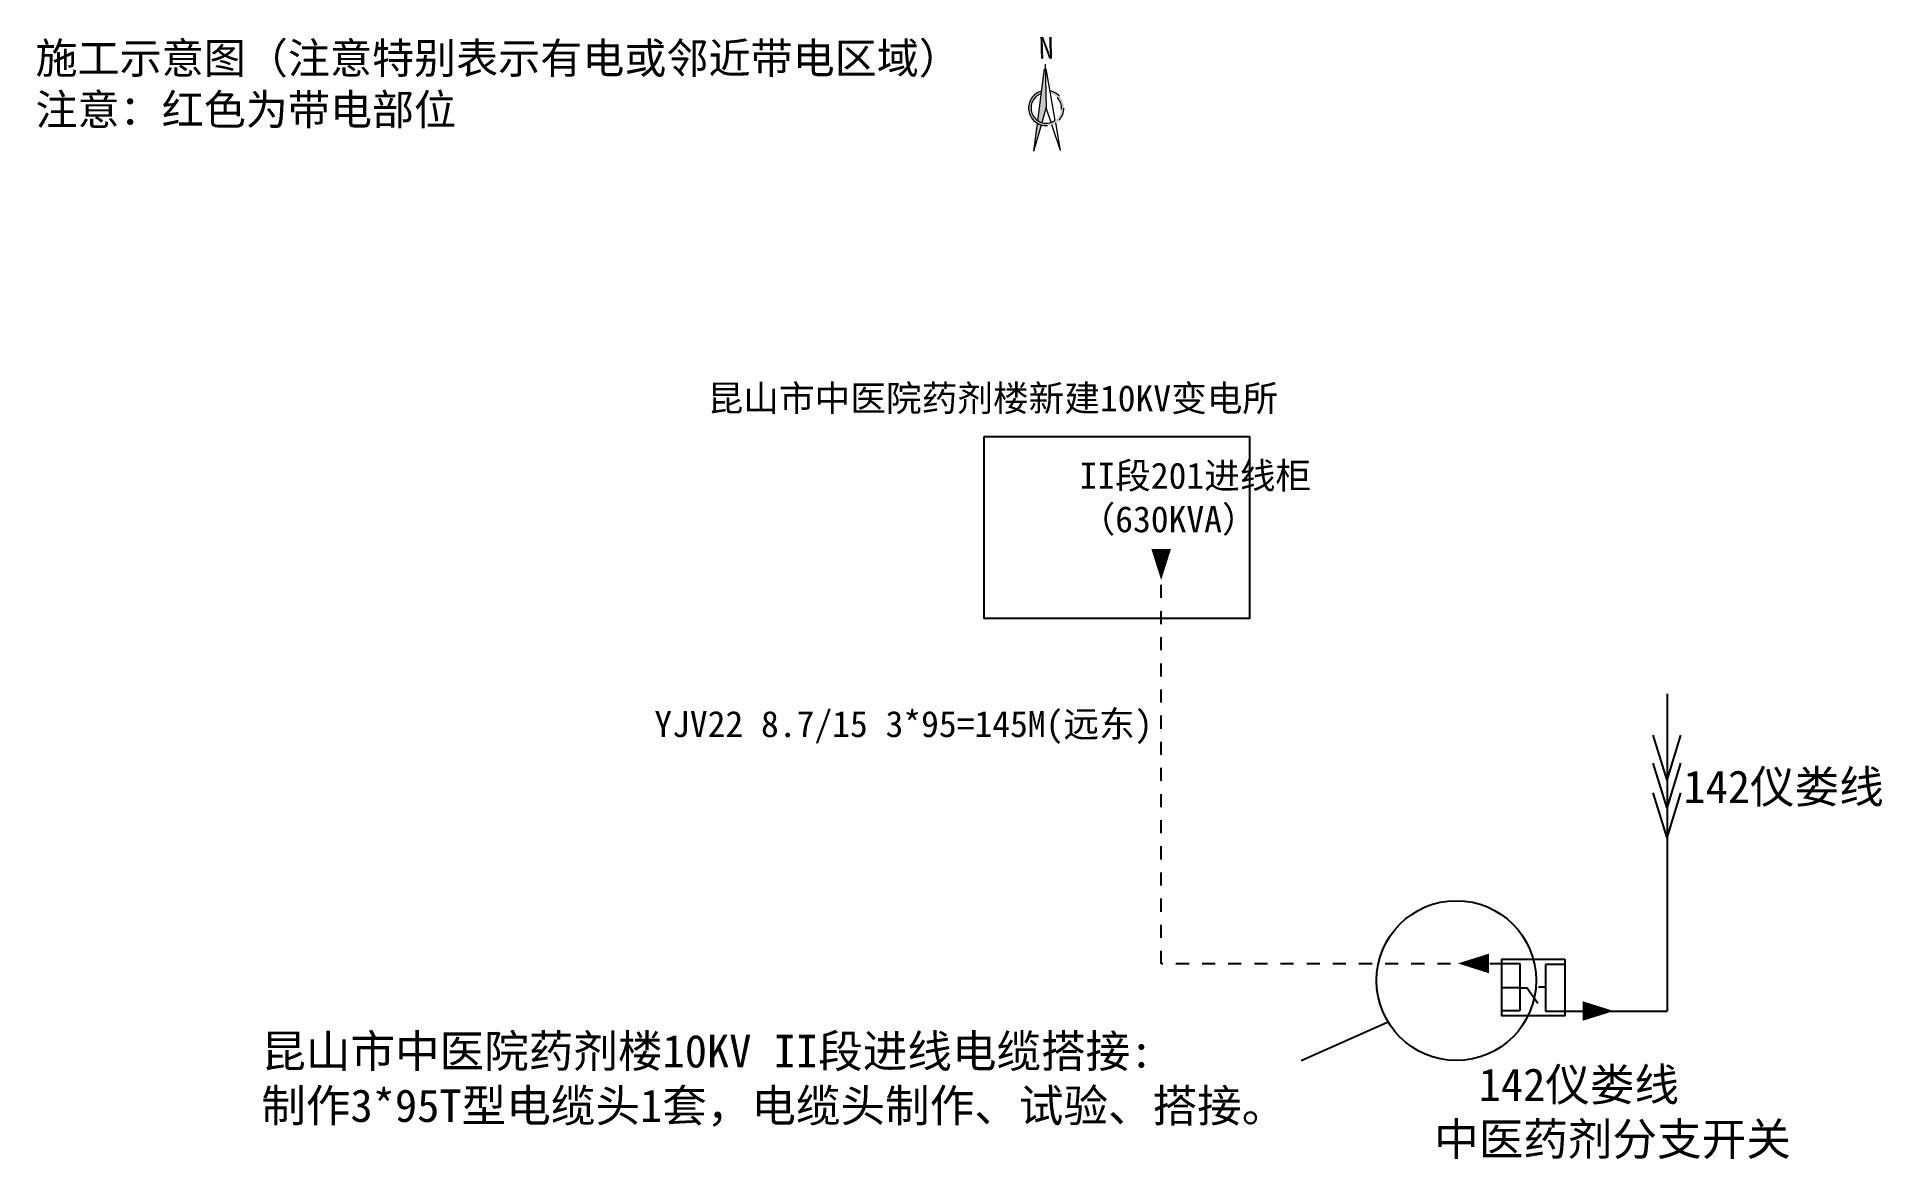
# Model space of a CAD drawing. Extents: x 181 to 710, y 110 to 146.
# Drawn here: x 695.81 to 709.92, y 109.6 to 118.19 of the extents above; entities outside this region: 1.
import ezdxf

# ---------------------------------------------------------------- set-up
doc = ezdxf.new("R2010")
doc.units = 0
doc.header["$LTSCALE"] = 0.2
doc.header["$MEASUREMENT"] = 0
for name, pattern in [('ACAD_ISO03W100', [30, 12, -18]), ('CENTERX2', [101.6, 63.5, -12.7, 12.7, -12.7]), ('DOT', [0.25, 0, -0.25])]:
    doc.linetypes.add(name, pattern=pattern)
doc.layers.get('0').update_dxf_attribs({"linetype": 'CONTINUOUS'})
for name, color, linetype in [('交叉跨越', 6, 'DOT'), ('本线路', 7, 'CONTINUOUS'), ('杆号', 7, 'CONTINUOUS')]:
    doc.layers.add(name, color=color, linetype=linetype)
doc.layers.add('跨越', color=4, linetype='CENTERX2', lineweight=9)
doc.styles.add('STYLE1', font='')
doc.styles.add('STYLE4', font='')
doc.styles.get('STYLE1').set_extended_font_data('FangSong_GB2312')
doc.styles.get('STYLE4').set_extended_font_data('FangSong_GB2312')

# ---------------------------------------------------------------- blocks, each defined once
blk = doc.blocks.new('A$C779D513D')
at = {"layer": '跨越'}
h = blk.add_hatch(color=1, dxfattribs=at)
h.paths.add_polyline_path([(2, 7.41, 0.07616), (3.02, 6.94), (4.03, 10.5), (3.79, 21.16)])
h.paths.add_polyline_path([(2.85, 6.38, -0.05961), (1.91, 6.77), (1.03, 0)])
blk.add_hatch(color=5, dxfattribs=at).paths.add_polyline_path([(4.94, 14.7), (5.05, 14.06, -6.607399), (2.86, 14.01), (2.94, 14.65, 8.4891)])
at = {"layer": '跨越', "color": 0}
for p, q in [((2, 7.41), (3.79, 21.16)), ((3.79, 21.16), (4.03, 10.5)), ((6.21, 7.51), (3.79, 21.16)), ((3.02, 6.94), (4.03, 10.5)), ((5.21, 6.99), (4.03, 10.5)), ((1.03, 0), (1.91, 6.77)), ((1.03, 0), (2.85, 6.38)), ((7.51, 0.15), (5.4, 6.43)), ((7.51, 0.15), (6.32, 6.87))]:
    blk.add_line(p, q, dxfattribs=at)
for radius, start, end in [(4.29, 104.7367, 77.8633), (3.7, 108.5123, 74.0877)]:
    blk.add_arc((4.03, 10.5), radius, start, end, dxfattribs=at)
at = {"lineweight": -2, "insert": (2.18, 27.69), "char_height": 5.27, "width": 50.4759, "attachment_point": 1, "rotation": 1.3}
blk.add_mtext('N', dxfattribs=at)

msp = doc.modelspace()

# ---------------------------------------------------------------- linework, layer by layer
at = {"color": 7, "linetype": 'ACAD_ISO03W100', "ltscale": 0.02}
for p, q in [((704.407, 111.096), (704.407, 114.033)), ((707.02, 111.096), (704.407, 111.096))]:
    msp.add_line(p, q, dxfattribs=at)
at = {"color": 1, "ltscale": 0.05}
msp.add_line((708.277, 113.164), (708.277, 110.736), dxfattribs=at)
at = {"color": 1, "ltscale": 0.02}
for p, q in [((708.277, 112.503), (708.171, 112.847)), ((708.277, 112.503), (708.383, 112.847)), ((708.277, 112.289), (708.171, 112.633)), ((708.277, 112.289), (708.383, 112.633)), ((708.277, 112.061), (708.171, 112.405)), ((708.277, 112.061), (708.383, 112.405)), ((707.48, 110.736), (708.277, 110.736))]:
    msp.add_line(p, q, dxfattribs=at)
at = {"color": 7, "ltscale": 0.1}
for p, q in [((707.154, 111.096), (707.02, 111.096)), ((707.154, 110.74), (707.154, 111.096)), ((707.154, 110.914), (707.207, 110.914)), ((707.205, 110.915), (707.287, 110.796)), ((707.018, 110.74), (707.154, 110.74))]:
    msp.add_line(p, q, dxfattribs=at)
at = {"color": 1, "ltscale": 0.1}
for p, q in [((707.492, 111.092), (707.347, 111.092)), ((707.347, 111.092), (707.347, 110.736)), ((707.347, 110.918), (707.293, 110.918)), ((707.347, 110.736), (707.48, 110.736))]:
    msp.add_line(p, q, dxfattribs=at)
at = {"color": 7, "ltscale": 0.02}
msp.add_line((707.154, 110.914), (707.013, 110.914), dxfattribs=at)
at = {"color": 5, "ltscale": 0.02}
msp.add_line((706.143, 110.651), (705.478, 110.355), dxfattribs=at)
at = {"color": 0, "ltscale": 0.02}
msp.add_lwpolyline([(703.054, 115.132), (705.082, 115.132), (705.082, 113.738), (703.054, 113.738)], close=True, dxfattribs=at)
at = {"color": 7, "linetype": 'ByBlock', "ltscale": 0.02}
msp.add_lwpolyline([(704.407, 114.271, 0.15, 0, 0), (704.407, 114.033, 0, 0, 0)], format="xyseb", dxfattribs=at)
at = {"color": 5, "linetype": 'ByBlock', "ltscale": 0.02}
msp.add_lwpolyline([(706.914, 111.1, 0.15, 0, 0), (706.677, 111.1, 0, 0, 0)], format="xyseb", dxfattribs=at)
at = {"color": 7, "ltscale": 0.1}
msp.add_lwpolyline([(707.494, 111.134), (707.494, 110.7), (707.013, 110.7), (707.013, 111.134)], close=True, dxfattribs=at)
at = {"color": 1, "linetype": 'ByBlock', "ltscale": 0.02}
msp.add_lwpolyline([(707.631, 110.736, 0.15, 0, 0), (707.869, 110.736, 0, 0, 0)], format="xyseb", dxfattribs=at)
at = {"color": 5, "ltscale": 0.02}
msp.add_circle((706.665, 110.969), 0.611, dxfattribs=at)

# ---------------------------------------------------------------- block references
at = {"xscale": 0.03151635909875949, "yscale": 0.03151635909866002, "zscale": 0.03151635909865225}
msp.add_blockref('A$C779D513D', (703.401, 117.314), dxfattribs=at)

# ---------------------------------------------------------------- texts
at = {"linetype": 'Continuous', "insert": (695.797, 118.144), "char_height": 0.23587, "width": 52.09355, "attachment_point": 1, "style": 'STYLE1'}
msp.add_mtext('施工示意图（注意特别表示有电或邻近带电区域）\\P注意：红色为带电部位', dxfattribs=at)
at = {"color": 0, "insert": (708.061, 112.577), "char_height": 0.25, "width": 1.92264, "attachment_point": 1, "style": 'STYLE4'}
msp.add_mtext(' {\\C1; 142仪娄线}', dxfattribs=at)
at = {"layer": '交叉跨越', "insert": (181.342, 145.797), "char_height": 2.5, "attachment_point": 4}
msp.add_mtext('\\A1;', dxfattribs=at)
at = {"layer": '本线路', "color": 7, "ltscale": 0.02, "insert": (700.53, 113.032), "char_height": 0.2, "width": 7.98133, "attachment_point": 1, "style": 'STYLE1'}
msp.add_mtext('YJV22 8.7/15 3*95=145M(远东)', dxfattribs=at)
at = {"layer": '杆号', "color": 7, "linetype": 'ByBlock', "ltscale": 0.15, "width": 8.32089, "attachment_point": 1, "style": 'STYLE1'}
for s, insert, char_height in [('{\\fSimSun|b0|i0|c134|p2;昆山市中医院药剂楼新建10KV变电所}    ', (700.938, 115.524), 0.2), ('{\\fSimSun|b0|i0|c134|p2;II段201进线柜\\P（630KVA）}    ', (703.783, 114.932), 0.2), ('{\\fSimSun|b0|i0|c134|p2;\\C5;昆山市中医院药剂楼10KV II段进线电缆搭接:\\P制作3*95T型电缆头1套，电缆头制作、试验、搭接。\\fFangSong_GB2312|b0|i0|c134|p49;   } ', (697.524, 110.554), 0.25), ('{\\fSimSun|b0|i0|c134|p2;  142仪娄线\\P中医药剂分支开关} {\\C5;  } ', (706.495, 110.298), 0.25)]:
    msp.add_mtext(s, dxfattribs=dict(at, insert=insert, char_height=char_height))

doc.saveas('drawing.dxf')
